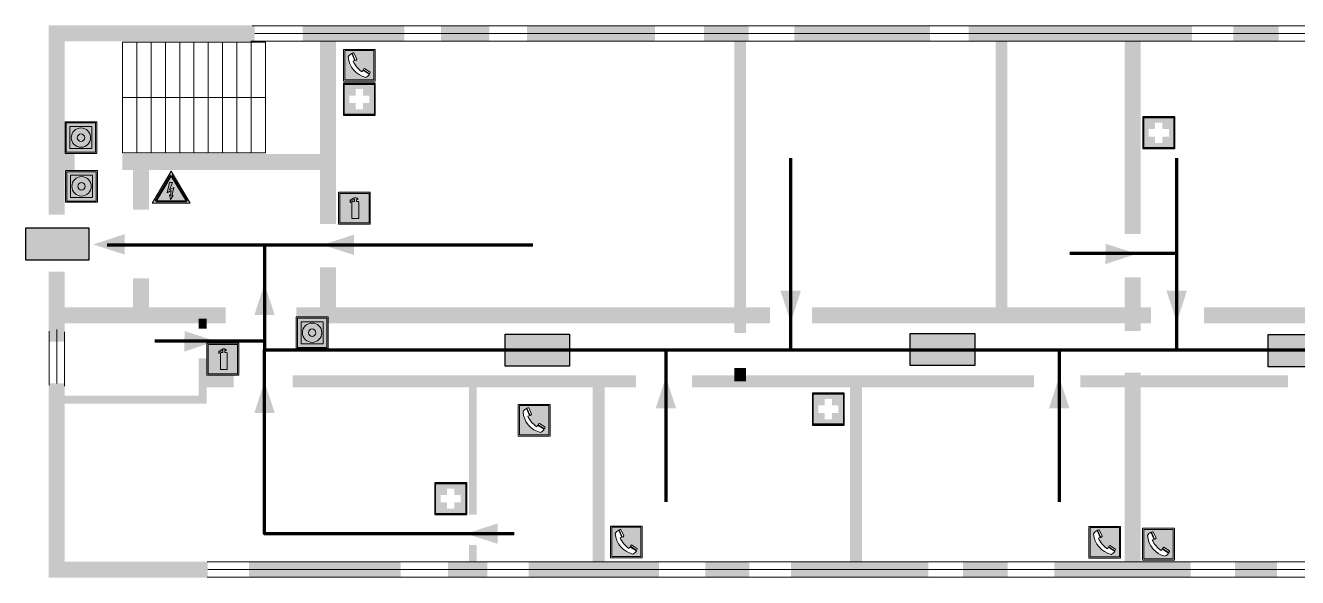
# Model space of a CAD drawing. Header units: millimetres. Extents: x 13114 to 67229, y 22859 to 38520.
# Drawn here: x 32272.2 to 32591.8, y 34876.5 to 35015.2 of the extents above; entities that cross this region are included whole.
import ezdxf

# ---------------------------------------------------------------- set-up
doc = ezdxf.new("R2010")
doc.units = ezdxf.units.MM
doc.layers.add('План_Штампы', color=7, linetype='Continuous')

# ---------------------------------------------------------------- blocks, each defined once
blk = doc.blocks.new('A$C7B4425F7')
at = {"true_color": 0xffffff}
blk.add_hatch(color=7, dxfattribs=at).paths.add_polyline_path([(0, 0), (-16, 0), (-16, -8), (0, -8)])
h = blk.add_hatch(color=126)
h.paths.add_polyline_path([(-0.2, -0.2), (-15.8, -0.2), (-15.8, -7.8), (-0.2, -7.8)])
h.paths.add_polyline_path([(-11.76, -2.03), (-11.76, -3.66), (-11.17, -3.66, -0.568275), (-11.17, -6.18), (-12.58, -6.18), (-12.58, -2.03)], flags=16)
h.paths.add_polyline_path([(-13.33, -4.12, -0.495768), (-13.59, -6.18), (-15.03, -6.18), (-15.03, -2.03), (-13.59, -2.03, -0.487973)], flags=16)
h.paths.add_polyline_path([(-10.25, -2.03), (-9.48, -2.03), (-9.48, -6.18), (-10.25, -6.18)], flags=16)
h.paths.add_polyline_path([(-13.84, -3.69), (-14.24, -3.69), (-14.24, -3.03), (-13.9, -3.03, -0.692621)], flags=0)
h.paths.add_polyline_path([(-9.15, -2.03), (-8.4, -2.03), (-8.04, -3.07), (-7.68, -2.03), (-6.93, -2.03), (-7.64, -4.1), (-6.93, -6.18), (-7.68, -6.18), (-8.04, -5.14), (-8.4, -6.18), (-9.15, -6.18), (-8.44, -4.1)], flags=16)
h.paths.add_polyline_path([(-11.76, -4.46), (-11.42, -4.46, -0.692621), (-11.36, -5.12), (-11.76, -5.12)], flags=0)
h.paths.add_polyline_path([(-13.9, -5.2), (-14.24, -5.2), (-14.24, -4.55), (-13.84, -4.55, -0.708038)], flags=0)
edge = h.paths.add_edge_path(flags=16)
edge.add_ellipse((-5.51, -4.08), major_axis=(0, 2.05), ratio=0.586184, start_angle=0, end_angle=360)
edge = h.paths.add_edge_path(flags=0)
edge.add_ellipse((-5.51, -4.08), major_axis=(0, 1.14), ratio=0.454828, start_angle=0, end_angle=360)
h.paths.add_polyline_path([(-4.13, -4.96, 0.377264), (-3.48, -4.52, 0.0555), (-3.16, -2.03), (-1.66, -2.03), (-1.66, -4.96), (-0.96, -4.96), (-0.96, -7.01), (-1.75, -7.01), (-1.75, -6.18), (-3.3, -6.18), (-3.3, -7.02), (-4.13, -7.02)], flags=16)
h.paths.add_polyline_path([(-2.73, -2.91), (-2.28, -2.91), (-2.28, -4.96), (-3.05, -4.96, 0.079136)], flags=0)
at = {"color": 126}
blk.add_lwpolyline([(-16, -8), (0, -8), (0, 0), (-16, 0)], close=True, dxfattribs=at)
blk = doc.blocks.new('A$C32E8229D')
at = {"true_color": 0xffffff}
blk.add_hatch(color=7, dxfattribs=at).paths.add_polyline_path([(0, 0), (0, -8), (16, -8), (16, 0)])
h = blk.add_hatch(color=126)
h.paths.add_polyline_path([(0.2, -0.2), (15.8, -0.2), (15.8, -7.8), (0.2, -7.8)])
h.paths.add_polyline_path([(13.49, -2.05), (12.08, -2.05), (11.37, -2.63, 0.162397), (11.29, -2.84), (11.29, -3.63), (10.35, -3.63), (10.35, -4.05), (11.68, -4.05), (11.68, -3.48), (12.26, -4.28), (11.29, -5.1), (11.29, -6.78), (11.85, -6.78), (11.85, -5.44), (12.8, -4.64), (12.8, -5.94), (14.46, -5.94), (14.46, -5.39), (13.45, -5.39), (13.45, -3.97), (12.46, -2.59), (13.15, -2.59), (13.69, -3.34), (14.18, -3)], flags=16)
h.paths.add_polyline_path([(10.74, -1.82, 1), (11.8, -1.82, 1)], flags=16)
h.paths.add_polyline_path([(9.39, -3.59), (5.99, -3.59), (6.56, -3.03), (5.91, -3.03), (5.1, -3.83), (5.91, -4.64), (6.56, -4.64), (5.99, -4.09), (9.39, -4.09)], flags=16)
h.paths.add_polyline_path([(4.29, -1.08), (1.72, -1.08), (1.72, -6.6), (4.29, -6.6)], flags=16)
at = {"color": 126}
blk.add_lwpolyline([(16, -8), (0, -8), (0, 0), (16, 0)], close=True, dxfattribs=at)
blk = doc.blocks.new('A$C54414219')
at = {"true_color": 0xffffff}
h = blk.add_hatch(color=7, dxfattribs=at)
h.paths.add_polyline_path([(2.39, -9.45), (2.39, -18.3), (11.23, -18.3), (11.23, -9.45)], flags=0)
h.paths.add_polyline_path([(10.71, -13.87, -1), (2.92, -13.87, -1)], flags=0)
h.paths.add_polyline_path([(8.3, -13.87, -1), (5.33, -13.87, -1)], flags=0)
h.paths.add_polyline_path([(0.41, -7.47), (0.41, -20.27), (13.21, -20.27), (13.21, -7.47)])
h.paths.add_polyline_path([(0.92, -19.77), (12.71, -19.77), (12.71, -7.98), (0.92, -7.98)], flags=16)
h.paths.add_polyline_path([(11.23, -9.45), (11.23, -18.3), (2.39, -18.3), (2.39, -9.45)], flags=0)
at = {"lineweight": 5}
h = blk.add_hatch(color=242, dxfattribs=at)
h.paths.add_polyline_path([(12.71, -7.98), (0.92, -7.98), (0.92, -19.77), (12.71, -19.77)])
h.paths.add_polyline_path([(11.23, -18.3), (2.39, -18.3), (2.39, -9.45), (11.23, -9.45)], flags=16)
h.paths.add_polyline_path([(10.71, -13.87, -1), (2.92, -13.87, -1)], flags=0)
h.paths.add_polyline_path([(8.3, -13.87, -1), (5.33, -13.87, -1)], flags=0)
at = {"true_color": 0xffffff}
h = blk.add_hatch(color=7, dxfattribs=at)
h.paths.add_polyline_path([(2.39, -9.45), (2.39, -18.3), (11.23, -18.3), (11.23, -9.45)])
h.paths.add_polyline_path([(10.71, -13.87, -1), (2.92, -13.87, -1)], flags=16)
h.paths.add_polyline_path([(8.3, -13.87, -1), (5.33, -13.87, -1)], flags=0)
at = {"lineweight": 5}
h = blk.add_hatch(color=242, dxfattribs=at)
h.paths.add_polyline_path([(2.92, -13.87, 1), (10.71, -13.87, 1)])
h.paths.add_polyline_path([(8.3, -13.87, -1), (5.33, -13.87, -1)], flags=16)
at = {"color": 242, "lineweight": 5}
for p, q in [((0.41, -20.27), (0.41, -7.47)), ((0.41, -7.47), (13.21, -7.47)), ((0.41, -7.47), (13.21, -7.47)), ((13.21, -20.27), (13.21, -7.47)), ((0.41, -20.27), (13.21, -20.27))]:
    blk.add_line(p, q, dxfattribs=at)
for points in [[(0.92, -7.98), (12.71, -7.98), (12.71, -19.77), (0.92, -19.77)], [(2.39, -9.45), (11.23, -9.45), (11.23, -18.3), (2.39, -18.3)]]:
    blk.add_lwpolyline(points, close=True, dxfattribs=at)
for radius in [3.89, 1.49]:
    blk.add_circle((6.81, -13.87), radius, dxfattribs=at)
blk = doc.blocks.new('A$C3AD82952')
at = {"true_color": 0xf5f5ff}
h = blk.add_hatch(color=7, dxfattribs=at)
h.dxf.hatch_style = 1
h.paths.add_polyline_path([(8.21, 8.73, 0.414214), (7.89, 9.05), (7.22, 9.05), (7.22, 9.92), (7.59, 9.92, 1), (7.57, 10.36), (7.22, 10.36), (7.22, 10.6), (6.43, 10.6), (6.43, 10.36), (6.01, 10.36), (4.74, 9.59), (4.74, 8.69), (4.98, 8.73), (4.98, 9.26), (6.12, 9.91), (6.43, 9.91), (6.43, 9.05), (5.76, 9.05, 0.414214), (5.44, 8.73), (5.44, 2.2), (8.21, 2.2)], flags=0)
h.paths.add_polyline_path([(12.8, 12.8), (0, 12.8), (0, 0), (12.8, 0)])
h.paths.add_polyline_path([(0.51, 12.29), (12.29, 12.29), (12.29, 0.51), (0.51, 0.51)], flags=16)
h.paths.add_polyline_path([(4.74, 9.59), (6.01, 10.36), (6.43, 10.36), (6.43, 10.6), (7.22, 10.6), (7.22, 10.36), (7.59, 10.36, -0.94586), (7.59, 9.92), (7.22, 9.92), (7.22, 9.05), (7.89, 9.05, -0.414214), (8.21, 8.73), (8.21, 2.2), (5.44, 2.2), (5.44, 8.73, -0.414214), (5.76, 9.05), (6.43, 9.05), (6.43, 9.91), (6.12, 9.91), (4.98, 9.26), (4.98, 8.73), (4.74, 8.69)], flags=0)
h = blk.add_hatch(color=242)
h.dxf.hatch_style = 1
h.paths.add_polyline_path([(12.29, 12.29), (0.51, 12.29), (0.51, 0.51), (12.29, 0.51)])
h.paths.add_polyline_path([(4.74, 8.69), (4.74, 9.59), (6.01, 10.36), (6.43, 10.36), (6.43, 10.6), (7.22, 10.6), (7.22, 10.36), (7.59, 10.36, -0.94586), (7.59, 9.92), (7.22, 9.92), (7.22, 9.05), (7.89, 9.05, -0.414214), (8.21, 8.73), (8.21, 2.2), (5.44, 2.2), (5.44, 8.73, -0.414214), (5.76, 9.05), (6.43, 9.05), (6.43, 9.91), (6.12, 9.91), (4.98, 9.26), (4.98, 8.73)], flags=16)
h = blk.add_hatch(color=7, dxfattribs=at)
h.dxf.hatch_style = 1
h.paths.add_polyline_path([(8.21, 8.73, 0.414214), (7.89, 9.05), (7.22, 9.05), (7.22, 9.92), (7.59, 9.92, 1), (7.57, 10.36), (7.22, 10.36), (7.22, 10.6), (6.43, 10.6), (6.43, 10.36), (6.01, 10.36), (4.74, 9.59), (4.74, 8.69), (4.98, 8.73), (4.98, 9.26), (6.12, 9.91), (6.43, 9.91), (6.43, 9.05), (5.76, 9.05, 0.414214), (5.44, 8.73), (5.44, 2.2), (8.21, 2.2)])
at = {"color": 242, "lineweight": 5}
for p, q in [((0, 0), (0, 12.8)), ((0, 12.8), (12.8, 12.8)), ((6.01, 10.36), (4.74, 9.59)), ((6.01, 10.36), (6.43, 10.36)), ((7.22, 10.6), (6.43, 10.6)), ((6.43, 10.6), (6.43, 10.36)), ((7.22, 10.36), (7.22, 10.6)), ((7.59, 10.36), (7.22, 10.36)), ((12.8, 0), (12.8, 12.8)), ((4.74, 9.59), (4.74, 8.69)), ((4.74, 8.69), (4.98, 8.73)), ((4.98, 9.26), (6.12, 9.91)), ((4.98, 8.73), (4.98, 9.26)), ((5.44, 2.2), (5.44, 8.73)), ((5.76, 9.05), (6.43, 9.05)), ((6.12, 9.91), (6.43, 9.91)), ((6.43, 9.91), (6.43, 9.05)), ((7.22, 9.05), (7.22, 9.92)), ((7.59, 9.92), (7.22, 9.92)), ((7.89, 9.05), (7.22, 9.05)), ((8.21, 2.2), (8.21, 8.73)), ((0, 0), (12.8, 0)), ((5.44, 2.2), (8.21, 2.2))]:
    blk.add_line(p, q, dxfattribs=at)
blk.add_lwpolyline([(0.51, 12.29), (12.29, 12.29), (12.29, 0.51), (0.51, 0.51)], close=True, dxfattribs=at)
for centre, radius, start, end in [((7.58, 10.14), 0.223, 273.1875, 86.8125), ((5.76, 8.73), 0.32, 90, 180), ((7.89, 8.73), 0.32, 0, 90)]:
    blk.add_arc(centre, radius, start, end, dxfattribs=at)
blk = doc.blocks.new('A$C3E6D3DDE')
at = {"lineweight": 5}
h = blk.add_hatch(color=40, dxfattribs=at)
h.paths.add_polyline_path([(24.1, 1.45), (16.46, -11.35), (31.74, -11.35)])
h.paths.add_polyline_path([(24.09, -0.46), (30.03, -10.41), (18.14, -10.41)], flags=16)
h.paths.add_polyline_path([(24.54, -3.08), (23.41, -6.02), (25.13, -5.01), (24.33, -8.5), (24.82, -8.27), (23.79, -9.86), (23.4, -8.04), (23.8, -8.43), (24.04, -6.29), (22.39, -7.25), (23.44, -3.08)], flags=0)
h = blk.add_hatch(color=256, dxfattribs=at)
h.paths.add_polyline_path([(24.37, 0.03, 0.567511), (23.82, 0.03), (17.59, -10.4, 0.582454), (17.86, -10.88), (30.32, -10.88, 0.582149), (30.6, -10.4)])
h.paths.add_polyline_path([(24.09, -0.46), (18.14, -10.41), (30.03, -10.41)], flags=16)
h.paths.add_polyline_path([(24.54, -3.08), (23.41, -6.02), (25.13, -5.01), (24.33, -8.5), (24.82, -8.27), (23.79, -9.86), (23.4, -8.04), (23.8, -8.43), (24.04, -6.29), (22.39, -7.25), (23.44, -3.08)], flags=0)
h = blk.add_hatch(color=40, dxfattribs=at)
h.paths.add_polyline_path([(24.09, -0.46), (18.14, -10.41), (30.03, -10.41)])
h.paths.add_polyline_path([(24.82, -8.27), (23.79, -9.86), (23.4, -8.04), (23.8, -8.43), (24.04, -6.29), (22.39, -7.25), (23.44, -3.08), (24.54, -3.08), (23.41, -6.02), (25.13, -5.01), (24.33, -8.5)], flags=16)
at = {"color": 40, "lineweight": 5}
for p, q in [((16.46, -11.35), (24.1, 1.45)), ((24.1, 1.45), (31.74, -11.35))]:
    blk.add_line(p, q, dxfattribs=at)
at = {"lineweight": 5}
for p, q in [((17.59, -10.4), (23.82, 0.03)), ((24.37, 0.03), (30.6, -10.4)), ((18.14, -10.41), (24.09, -0.46)), ((23.44, -3.08), (22.39, -7.25)), ((23.41, -6.02), (24.54, -3.08)), ((25.13, -5.01), (23.41, -6.02)), ((24.54, -3.08), (23.44, -3.08)), ((24.09, -0.46), (30.03, -10.41)), ((24.33, -8.5), (25.13, -5.01)), ((22.39, -7.25), (24.04, -6.29)), ((23.8, -8.43), (23.4, -8.04)), ((23.4, -8.04), (23.79, -9.86)), ((23.79, -9.86), (24.82, -8.27)), ((24.04, -6.29), (23.8, -8.43)), ((24.82, -8.27), (24.33, -8.5)), ((17.86, -10.88), (30.32, -10.88)), ((18.14, -10.41), (30.03, -10.41))]:
    blk.add_line(p, q, dxfattribs=at)
at = {"color": 50, "lineweight": 5}
blk.add_line((31.74, -11.35), (16.46, -11.35), dxfattribs=at)
blk = doc.blocks.new('A$C456E1F9C')
at = {"lineweight": 5}
h = blk.add_hatch(color=242, dxfattribs=at)
h.paths.add_polyline_path([(0.51, -1.47), (0.51, -13.26), (12.29, -13.26), (12.29, -1.47)])
h.paths.add_polyline_path([(5.42, -4.95, -0.254479), (4.78, -5.4), (3.52, -2.53, -0.209735), (4.23, -2.4)], flags=16)
h.paths.add_polyline_path([(8.53, -8.6), (10.87, -10.17), (10.54, -10.76), (8.03, -9.13, -0.192251)], flags=16)
h.paths.add_polyline_path([(4.61, -5.49, 0.005518), (3.87, -5.72, 0.128647), (7.49, -10.01, 0.00809), (7.83, -9.33), (10.47, -10.97, -0.16736), (8.99, -12.25, -0.327862), (1.95, -3.95, -0.166952), (3.36, -2.62)], flags=16)
at = {"color": 242, "lineweight": 5}
for p, q in [((0, -13.77), (0, -0.97)), ((12.8, -0.97), (0, -0.97)), ((4.61, -5.49), (3.36, -2.62)), ((3.52, -2.53), (4.78, -5.4)), ((4.23, -2.4), (5.42, -4.95)), ((12.8, -13.77), (12.8, -0.97)), ((7.83, -9.33), (10.47, -10.97)), ((8.03, -9.13), (10.54, -10.76)), ((10.81, -10.12), (8.53, -8.6)), ((10.8, -10.3), (10.81, -10.12)), ((0, -13.77), (12.8, -13.77)), ((10.54, -10.76), (10.8, -10.3))]:
    blk.add_line(p, q, dxfattribs=at)
blk.add_lwpolyline([(0.51, -1.47), (12.29, -1.47), (12.29, -13.26), (0.51, -13.26)], close=True, dxfattribs=at)
for centre, radius, start, end in [((4.59, -5.34), 2.99, 114.2845, 152.1974), ((11.12, -3.31), 9.19, 183.9915, 256.6009), ((4.02, -3.27), 0.891, 76.3284, 123.7092), ((4.68, -4.59), 0.824, 276.9621, 334.0723), ((14.98, -39.1), 35.17, 107.1487, 108.4135), ((13.86, -0.94), 11.08, 205.5536, 234.8762), ((-13.31, 0.8), 23.44, 332.5487, 334.4027), ((8.94, -9.5), 0.989, 114.4092, 157.9388), ((7.87, -9.46), 3, 291.9291, 329.9329)]:
    blk.add_arc(centre, radius, start, end, dxfattribs=at)
blk = doc.blocks.new('A$C18900ED3')
h = blk.add_hatch(color=126)
h.paths.add_polyline_path([(-0.18, -0.18), (-7.02, -0.18), (-7.02, -7.02), (-0.18, -7.02)])
h.paths.add_polyline_path([(-5.89, -4.46), (-5.89, -2.77), (-4.46, -2.77), (-4.46, -1.31), (-2.77, -1.31), (-2.77, -2.77), (-1.33, -2.77), (-1.33, -4.46), (-2.77, -4.46), (-2.77, -5.89), (-4.46, -5.89), (-4.46, -4.46)], flags=16)
at = {"color": 126}
for p, q in [((-7.2, 0), (-7.2, -7.2)), ((0, 0), (-7.2, 0)), ((0, -7.2), (0, 0)), ((-7.02, -7.02), (-7.02, -0.18)), ((-7.02, -0.18), (-0.18, -0.18)), ((-0.18, -0.18), (-0.18, -7.02)), ((-7.2, -7.2), (0, -7.2)), ((-0.18, -7.02), (-7.02, -7.02))]:
    blk.add_line(p, q, dxfattribs=at)

msp = doc.modelspace()

# ---------------------------------------------------------------- linework, layer by layer
at = {"lineweight": 0}
for points, const_width in [([(32329.76, 35013.17), (32280.02, 35013.17), (32280.02, 34967.66)], 4), ([(32367.33, 35013.17), (32341.85, 35013.17)], 4), ([(32348.17, 34965.31), (32348.17, 35013.17)], 4), ([(32388.71, 35013.17), (32376.61, 35013.17)], 4), ([(32430.38, 35013.17), (32398.21, 35013.17)], 4), ([(32453.92, 35013.17), (32442.69, 35013.17)], 4), ([(32451.76, 34937.91), (32451.76, 35012.8)], 3), ([(32499.48, 35013.17), (32465.36, 35013.17)], 4), ([(32565.28, 35013.17), (32509.2, 35013.17)], 4), ([(32517.43, 34942.57), (32517.43, 35012.42)], 3), ([(32550.39, 34962.79), (32550.39, 35013.17)], 4), ([(32587.09, 35013.17), (32575.65, 35013.17)], 4), ([(32280.02, 34980.88), (32284.49, 34980.88)], 4), ([(32301.21, 34968.91), (32301.21, 34980.88), (32296.54, 34980.88)], 4), ([(32301.21, 34980.88), (32348.17, 34980.88)], 4), ([(32348.17, 34942.31), (32348.17, 34954.36)], 4), ([(32280.02, 34953.28), (32280.02, 34935.74)], 4), ([(32301.21, 34942.31), (32301.21, 34951.61)], 4), ([(32550.39, 34938.43), (32550.39, 34951.9)], 4), ([(32322.46, 34942.31), (32280.02, 34942.31)], 4), ([(32459.25, 34942.31), (32340.2, 34942.31)], 4), ([(32554.98, 34942.31), (32469.77, 34942.31)], 4), ([(32619.42, 34942.31), (32568.3, 34942.31)], 4), ([(32316.67, 34938.95), (32316.67, 34941.49)], 2), ([(32280, 34921.15), (32316.67, 34921.15), (32316.67, 34931.51)], 2), ([(32451.76, 34925.77), (32451.76, 34929.08)], 3), ([(32280.02, 34925.22), (32280.02, 34878.47), (32317.98, 34878.47)], 4), ([(32316.67, 34925.77), (32324.49, 34925.77)], 3), ([(32339.34, 34925.77), (32425.61, 34925.77)], 3), ([(32416.19, 34878.47), (32416.19, 34925.77)], 3), ([(32439.69, 34925.77), (32525.63, 34925.77)], 3), ([(32480.87, 34878.47), (32480.87, 34925.77)], 3), ([(32537.24, 34925.77), (32589.45, 34925.77)], 3), ([(32550.39, 34927.94), (32550.39, 34878.47)], 4), ([(32328.33, 34878.47), (32366.42, 34878.47)], 4), ([(32378.31, 34878.47), (32388.24, 34878.47)], 4), ([(32398.61, 34878.47), (32431.35, 34878.47)], 4), ([(32442.98, 34878.47), (32454.05, 34878.47)], 4), ([(32464.57, 34878.47), (32499, 34878.47)], 4), ([(32507.75, 34878.47), (32519, 34878.47)], 4), ([(32530.67, 34878.47), (32564.98, 34878.47)], 4), ([(32576.09, 34878.47), (32586.65, 34878.47)], 4)]:
    msp.add_lwpolyline(points, dxfattribs=dict(at, const_width=const_width))
for points in [[(32329.1, 35015.11), (32755.46, 35015.11)], [(32328.81, 35011.19), (32755.16, 35011.19)], [(32329.76, 35013.17), (32754.74, 35013.17)], [(32278.15, 34924.79), (32278.15, 34938.38)], [(32280.02, 34925.22), (32280.02, 34938.81)], [(32281.95, 34924.58), (32281.95, 34938.18)], [(32317.83, 34880.38), (32789.36, 34880.38)], [(32317.81, 34876.54), (32789.34, 34876.54)], [(32317.98, 34878.47), (32789.51, 34878.47)]]:
    msp.add_lwpolyline(points, dxfattribs=at)
for points in [[(32296.57, 34997.08), (32300.15, 34997.08), (32300.15, 35011), (32296.57, 35011)], [(32300.15, 34997.08), (32303.74, 34997.08), (32303.74, 35011), (32300.15, 35011)], [(32303.74, 34997.08), (32307.33, 34997.08), (32307.33, 35011), (32303.74, 35011)], [(32307.33, 34997.08), (32310.92, 34997.08), (32310.92, 35011), (32307.33, 35011)], [(32310.92, 34997.08), (32314.51, 34997.08), (32314.51, 35011), (32310.92, 35011)], [(32314.51, 34997.08), (32318.1, 34997.08), (32318.1, 35011), (32314.51, 35011)], [(32318.1, 34997.08), (32321.69, 34997.08), (32321.69, 35011), (32318.1, 35011)], [(32321.69, 34997.08), (32325.28, 34997.08), (32325.28, 35011), (32321.69, 35011)], [(32325.28, 34997.08), (32328.86, 34997.08), (32328.86, 35011), (32325.28, 35011)], [(32328.86, 34997.08), (32332.45, 34997.08), (32332.45, 35011), (32328.86, 35011)], [(32296.57, 34983.15), (32300.15, 34983.15), (32300.15, 34997.08), (32296.57, 34997.08)], [(32300.15, 34983.15), (32303.74, 34983.15), (32303.74, 34997.08), (32300.15, 34997.08)], [(32303.74, 34983.15), (32307.33, 34983.15), (32307.33, 34997.08), (32303.74, 34997.08)], [(32307.33, 34983.15), (32310.92, 34983.15), (32310.92, 34997.08), (32307.33, 34997.08)], [(32310.92, 34983.15), (32314.51, 34983.15), (32314.51, 34997.08), (32310.92, 34997.08)], [(32314.51, 34983.15), (32318.1, 34983.15), (32318.1, 34997.08), (32314.51, 34997.08)], [(32318.1, 34983.15), (32321.69, 34983.15), (32321.69, 34997.08), (32318.1, 34997.08)], [(32321.69, 34983.15), (32325.28, 34983.15), (32325.28, 34997.08), (32321.69, 34997.08)], [(32325.28, 34983.15), (32328.86, 34983.15), (32328.86, 34997.08), (32325.28, 34997.08)], [(32328.86, 34983.15), (32332.45, 34983.15), (32332.45, 34997.08), (32328.86, 34997.08)]]:
    msp.add_lwpolyline(points, close=True, dxfattribs=at)
at = {"color": 126, "lineweight": 100, "true_color": 0x008754}
for points in [[(32464.46, 34933.71), (32464.46, 34981.85)], [(32561.46, 34933.71), (32561.46, 34981.85)], [(32292.66, 34960.09), (32332.24, 34960.09), (32332.24, 34933.71), (32767.14, 34933.71), (32767.14, 34957.95), (32811.91, 34957.95)], [(32332.24, 34960.09), (32399.62, 34960.09)], [(32561.46, 34957.86), (32534.58, 34957.86)], [(32332.24, 34935.84), (32304.66, 34935.84)], [(32394.96, 34887.49), (32332.24, 34887.49), (32332.24, 34933.71)], [(32433.06, 34933.71), (32433.06, 34895.51)], [(32531.88, 34933.71), (32531.88, 34895.51)]]:
    msp.add_lwpolyline(points, dxfattribs=at)
at = {"lineweight": 100, "const_width": 2}
for points in [[(32384.58, 34892.23), (32384.58, 34924.98)], [(32384.58, 34877.63), (32384.58, 34884.66)]]:
    msp.add_lwpolyline(points, dxfattribs=at)
at = {"layer": 'План_Штампы', "color": 126, "true_color": 0x008754}
for points in [[(32297.09, 34962.74), (32297.07, 34957.6), (32289.19, 34960.15)], [(32354.72, 34962.62), (32354.71, 34957.49), (32346.83, 34960.03)], [(32543.56, 34955.21), (32543.57, 34960.34), (32551.45, 34957.8)], [(32334.81, 34942.4), (32329.68, 34942.41), (32332.22, 34950.29)], [(32461.88, 34948.53), (32467.02, 34948.51), (32464.47, 34940.63)], [(32558.88, 34948.53), (32564.02, 34948.51), (32561.47, 34940.63)], [(32312.11, 34933.25), (32312.13, 34938.39), (32320.01, 34935.84)], [(32334.81, 34917.8), (32329.68, 34917.81), (32332.22, 34925.69)], [(32435.67, 34918.97), (32430.54, 34918.98), (32433.08, 34926.86)], [(32534.49, 34918.97), (32529.36, 34918.98), (32531.9, 34926.86)], [(32390.81, 34890.07), (32390.79, 34884.94), (32382.91, 34887.48)]]:
    msp.add_solid(points, dxfattribs=at)

# ---------------------------------------------------------------- block references
for name, p, xscale, yscale, zscale in [('A$C456E1F9C', (32352.06, 35009.76), 0.625, 0.625, 0.625), ('A$C18900ED3', (32360.06, 35000.63), 1.111111111007631, 1.111111111007631, 1.111111111007631), ('A$C18900ED3', (32560.96, 34992.22), 1.111111111007631, 1.111111111007631, 1.111111111007631), ('A$C54414219', (32281.85, 34995.65), 0.625, 0.625, 0.625), ('A$C54414219', (32281.99, 34983.42), 0.625, 0.625, 0.625), ('A$C3E6D3DDE', (32293.74, 34977.62), 0.625, 0.625, 0.625), ('A$C3AD82952', (32350.81, 34965.26), 0.625, 0.625, 0.625), ('A$C54414219', (32339.94, 34946.65), 0.625, 0.625, 0.625), ('A$C3AD82952', (32317.75, 34927.32), 0.625, 0.625, 0.625), ('A$C18900ED3', (32477.92, 34922.78), 1.111111111007631, 1.111111111007631, 1.111111111007631), ('A$C456E1F9C', (32395.97, 34920.57), 0.625, 0.625, 0.625), ('A$C18900ED3', (32383.03, 34900.29), 1.111111111007631, 1.111111111007631, 1.111111111007631), ('A$C456E1F9C', (32419.15, 34890.02), 0.625, 0.625, 0.625), ('A$C456E1F9C', (32539.36, 34889.93), 0.625, 0.625, 0.625), ('A$C456E1F9C', (32552.89, 34889.48), 0.625, 0.625, 0.625)]:
    msp.add_blockref(name, p, dxfattribs=dict(xscale=xscale, yscale=yscale, zscale=zscale))
at = {"layer": 'План_Штампы'}
msp.add_blockref('A$C7B4425F7', (32288.15, 34964.27), dxfattribs=at)
at = {"layer": 'План_Штампы', "color": 126, "true_color": 0x008754, "xscale": 1.012510887696, "yscale": 1.012510887696, "zscale": 1.012510887696, "rotation": 359.9978653237145}
for p in [(32392.68, 34937.63), (32494.5, 34937.8)]:
    msp.add_blockref('A$C32E8229D', p, dxfattribs=at)
at = {"layer": 'План_Штампы', "color": 126, "true_color": 0x008754, "xscale": -1}
msp.add_blockref('A$C32E8229D', (32600.37, 34937.48), dxfattribs=at)

doc.saveas('drawing.dxf')
